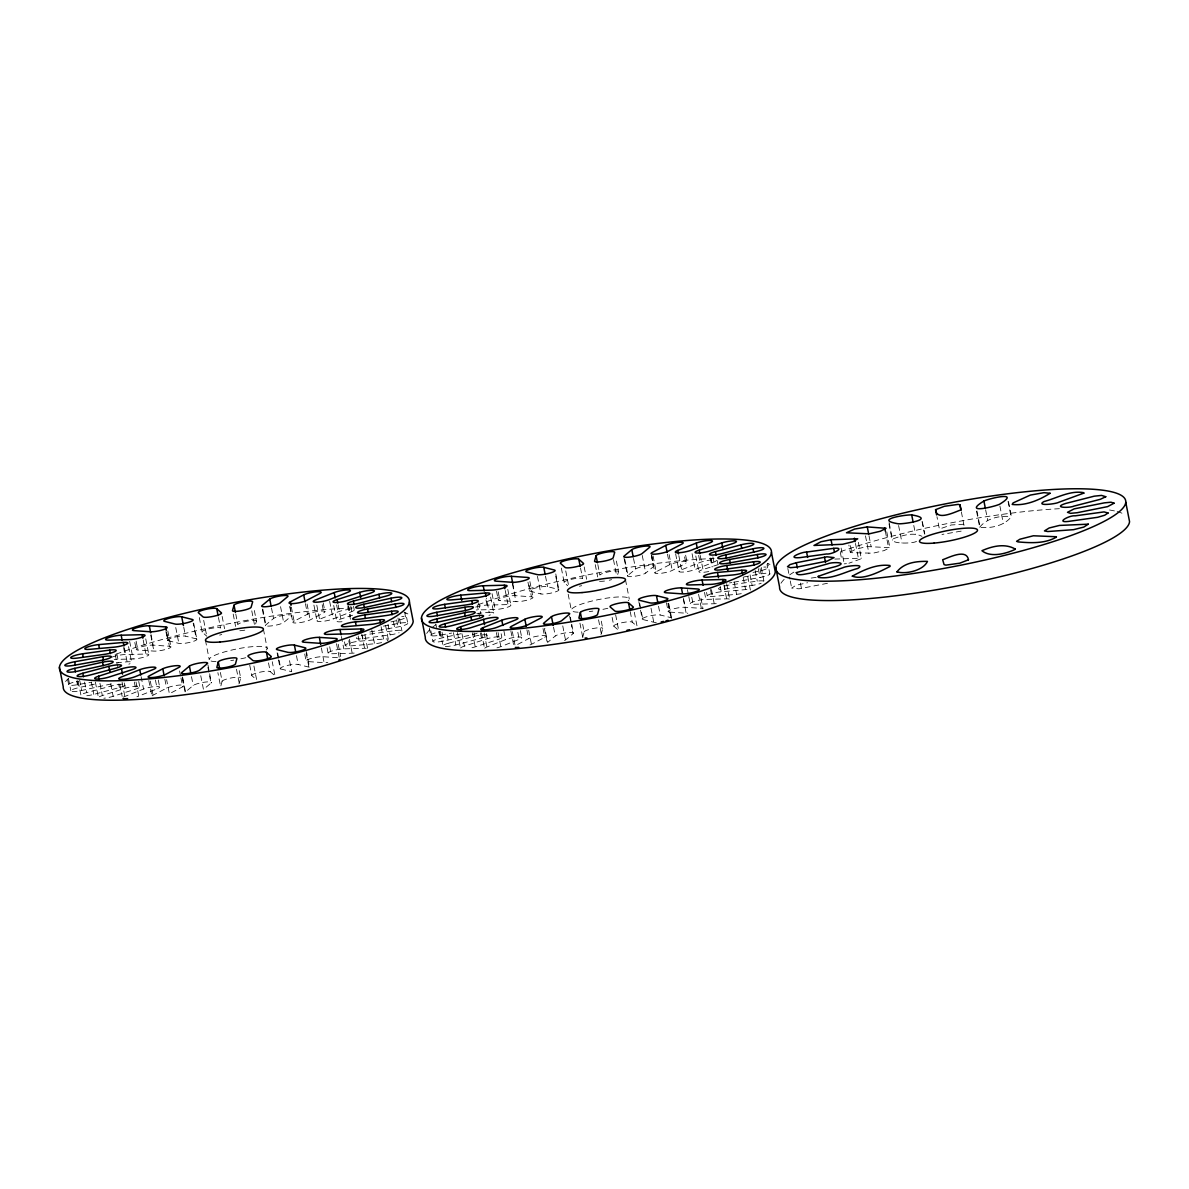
<?xml version="1.0" encoding="UTF-8"?>
<svg xmlns="http://www.w3.org/2000/svg" width="1189" height="1189" viewBox="0 0 1189 1189"><rect width="100%" height="100%" fill="white"/><g stroke="black" fill="none" stroke-linecap="round" stroke-linejoin="round"><path stroke-width="0.75" stroke-dasharray="5 3.75" d="M220.381 672.454L222.105 681.252L220.649 686.692L217.884 672.617M238.811 683.868A9.497 1.679 -11.1 0 0 239.257 683.348L240.683 677.998L238.959 669.199M582.892 637.646A9.497 1.679 -11.1 0 1 582.699 637.23L584.156 631.79L582.432 622.991M600.861 634.421A9.497 1.679 -11.1 0 0 601.322 633.886L602.734 628.535L600.668 617.983M255.65 623.957L256.438 621.223L254.03 608.902M617.715 574.495L618.503 571.76L615.739 557.686M827.425 583.309L799.023 588.823L791.681 588.094L795.931 585.315L807.569 582.729M858.413 542.318L861.267 558.741L848.931 563.229M976.57 511.389L979.677 527.232C990.675 528.644 1004.14 525.999 1011.438 516.65L1008.331 500.822M850.254 552.127L855.738 549.214L866.915 546.568L889.862 547.653L884.155 550.596L872.964 553.197L851.829 552.692L850.254 552.127L848.887 545.082M979.677 527.232C987.048 517.884 1000.38 515.357 1011.438 516.65M916.466 541.307C913.806 543.834 887.767 544.176 893.682 538.572C902.6 535.57 912.825 531.795 921.936 536.284M207.897 667.282L211.003 683.11L203.453 689.442L200.688 675.367M564.537 640.589A9.497 1.679 -11.1 0 0 565.503 639.994L573.053 633.663L571.329 624.864M182.407 678.339L185.172 692.414A9.497 1.679 -11.1 0 1 185.529 691.909L193.213 685.459A9.497 1.679 -11.1 0 1 204.894 682.129A9.497 1.679 -11.1 0 1 211.003 683.11M573.053 633.663A9.497 1.679 -11.1 0 0 566.96 632.667A9.497 1.679 -11.1 0 0 555.278 636.011L547.594 642.446L544.83 628.372M265.682 625.771A9.497 1.679 -11.1 0 1 265.905 624.834L273.544 618.488A9.497 1.679 -11.1 0 1 285.092 615.129A9.497 1.679 -11.1 0 1 291.439 616.051L283.666 622.501A9.497 1.679 -11.1 0 1 275.566 625.221A9.497 1.679 -11.1 0 1 266.499 626.023M624.849 559.543L627.955 575.387L635.61 569.041A9.497 1.679 -11.1 0 1 647.158 565.682A9.497 1.679 -11.1 0 1 653.504 566.588L651.438 556.036M627.955 575.387A9.497 1.679 -11.1 0 0 634.019 576.383A9.497 1.679 -11.1 0 0 645.716 573.053L653.504 566.588M152.177 695.803A9.497 1.679 -11.1 0 1 153.069 695.208L166.594 688.104A9.497 1.679 -11.1 0 1 179.331 685.072A9.497 1.679 -11.1 0 1 182.69 686.781L169.388 693.767L166.623 679.692M530.012 644.943A9.497 1.679 -11.1 0 0 531.453 644.304L544.74 637.319A9.497 1.679 -11.1 0 0 541.396 635.61A9.497 1.679 -11.1 0 0 528.644 638.642L515.119 645.761L512.37 631.686M291.364 607.133L294.114 621.208L307.49 614.208A9.497 1.679 -11.1 0 1 320.168 611.131A9.497 1.679 -11.1 0 1 323.794 612.781L322.056 603.982M294.114 621.208A9.497 1.679 -11.1 0 0 297.428 622.917A9.497 1.679 -11.1 0 0 310.18 619.9L323.794 612.781M653.073 555.917L656.179 571.746L669.556 564.745A9.497 1.679 -11.1 0 1 682.218 561.684A9.497 1.679 -11.1 0 1 685.845 563.318L684.121 554.52M656.179 571.746A9.497 1.679 -11.1 0 0 659.494 573.47A9.497 1.679 -11.1 0 0 672.246 570.438L685.845 563.318M123.493 697.081A9.497 1.679 -11.1 0 1 124.86 696.457L143.557 689.04A9.497 1.679 -11.1 0 1 156.725 686.454A9.497 1.679 -11.1 0 1 157.156 688.788L138.771 696.1A9.497 1.679 -11.1 0 1 136.928 696.739M484.755 648.198A9.497 1.679 -11.1 0 1 486.925 646.994L505.622 639.578A9.497 1.679 -11.1 0 1 518.79 636.992A9.497 1.679 -11.1 0 1 519.221 639.34L500.837 646.638A9.497 1.679 -11.1 0 1 496.809 647.886M354.04 610.358A9.497 1.679 -11.1 0 1 351.855 611.562L333.113 618.993A9.497 1.679 -11.1 0 1 319.945 621.565A9.497 1.679 -11.1 0 1 319.544 619.216L337.973 611.919A9.497 1.679 -11.1 0 1 353.772 609.526M716.283 560.42A9.497 1.679 -11.1 0 1 713.92 562.1L695.179 569.531A9.497 1.679 -11.1 0 1 682.01 572.102A9.497 1.679 -11.1 0 1 681.609 569.754L700.039 562.456A9.497 1.679 -11.1 0 1 714.782 559.856M99.281 696.843A9.497 1.679 -11.1 0 1 102.343 695.58L125.261 688.208A9.497 1.679 -11.1 0 1 138.206 686.216A9.497 1.679 -11.1 0 1 135.695 689.07L113.148 696.308A9.497 1.679 -11.1 0 1 103.874 698.24M342.016 621.713A9.497 1.679 -11.1 0 1 340.916 618.964L354.812 614.505M460.619 647.946A9.497 1.679 -11.1 0 1 464.409 646.117L487.327 638.746A9.497 1.679 -11.1 0 1 500.257 636.754A9.497 1.679 -11.1 0 1 497.745 639.608L475.214 646.861A9.497 1.679 -11.1 0 1 470.695 648.02M708.807 571.523A9.497 1.679 -11.1 0 1 699.355 572.162A9.497 1.679 -11.1 0 1 702.981 569.501L718.602 564.493M961.158 531.126L941.97 534.47M78.221 681.416L80.986 695.491A9.497 1.679 -11.1 0 1 86.648 692.607L112.643 685.667A9.497 1.679 -11.1 0 1 124.696 684.359A9.497 1.679 -11.1 0 1 119.361 687.584L93.797 694.406A9.497 1.679 -11.1 0 1 86.663 695.758M448.714 643.145L474.708 636.204A9.497 1.679 -11.1 0 1 486.762 634.896A9.497 1.679 -11.1 0 1 481.426 638.121L455.863 644.958A9.497 1.679 -11.1 0 1 443.675 646.34A9.497 1.679 -11.1 0 1 448.714 643.145L446.633 632.593M111.335 683.853A9.497 1.679 -11.1 0 1 109.002 684.418L81.684 690.482A9.497 1.679 -11.1 0 1 70.939 691.121A9.497 1.679 -11.1 0 1 78.548 687.703L97.632 683.467M390.973 621.892L397.914 620.346A9.497 1.679 -11.1 0 0 405.434 617.611A9.497 1.679 -11.1 0 0 401.733 616.541M477.19 633.128A9.497 1.679 -11.1 0 1 471.067 634.956L443.75 641.02A9.497 1.679 -11.1 0 1 432.989 641.659A9.497 1.679 -11.1 0 1 440.599 638.24L463.16 633.232M753.023 572.429L759.964 570.883A9.497 1.679 -11.1 0 0 767.5 568.149A9.497 1.679 -11.1 0 0 763.799 567.079M383.438 626.127L399.014 623.318A9.497 1.679 -11.1 0 1 407.797 623.452L405.731 612.9M67.595 679.305L68.635 684.582A9.497 1.679 -11.1 0 0 77.434 684.715L91.271 682.218M369.824 631.998L397.973 626.93A9.497 1.679 -11.1 0 0 407.797 623.452M743.764 576.977L761.064 573.856A9.497 1.679 -11.1 0 1 769.863 573.99L767.782 563.437M429.318 628.089L430.7 635.134A9.497 1.679 -11.1 0 0 439.484 635.268L451.597 633.083M733.643 582.224L760.039 577.468A9.497 1.679 -11.1 0 0 769.863 573.99M400.797 630.348A9.497 1.679 -11.1 0 0 395.209 630.601L368.531 634.272A9.497 1.679 -11.1 0 0 357.874 637.007M763.739 581.139A9.497 1.679 -11.1 0 0 757.274 581.139L730.596 584.825A9.497 1.679 -11.1 0 0 718.914 588.154A9.497 1.679 -11.1 0 0 725.008 589.149L752.132 585.404A9.497 1.679 -11.1 0 0 761.168 583.279M356.849 637.616A9.497 1.679 -11.1 0 0 362.957 638.597L390.066 634.867A9.497 1.679 -11.1 0 0 399.118 632.741M811.225 578.062L816.561 577.319M844.22 563.854L846.419 563.645M741.282 593.638A9.497 1.679 -11.1 0 1 736.6 594.322L711.869 596.521A9.497 1.679 -11.1 0 1 708.525 594.827A9.497 1.679 -11.1 0 1 721.262 591.795L745.592 589.61A9.497 1.679 -11.1 0 1 750.422 590.16L747.658 576.085M381.624 642.58A9.497 1.679 -11.1 0 1 374.535 643.769L349.804 645.984A9.497 1.679 -11.1 0 1 346.46 644.275A9.497 1.679 -11.1 0 1 359.212 641.243L383.542 639.073A9.497 1.679 -11.1 0 1 387.986 639.251M476.834 613.435L489.155 612.35L486.405 598.275M116.537 662.734L127.104 661.812A9.497 1.679 -11.1 0 1 128.858 664.175M834.841 559.083L861.52 558.161M716.254 603.611A9.497 1.679 -11.1 0 1 714.232 603.744L693.128 604.309A9.497 1.679 -11.1 0 1 692.711 601.976A9.497 1.679 -11.1 0 1 705.88 599.405L726.642 598.84A9.497 1.679 -11.1 0 1 729.288 599.078M354.188 653.073A9.497 1.679 -11.1 0 1 352.182 653.207L331.077 653.772A9.497 1.679 -11.1 0 1 330.646 651.438A9.497 1.679 -11.1 0 1 343.814 648.852L364.577 648.287A9.497 1.679 -11.1 0 1 366.167 648.332M475.704 607.089A9.497 1.679 -11.1 0 1 487.014 605.097L508 604.577A9.497 1.679 -11.1 0 1 508.357 606.925A9.497 1.679 -11.1 0 1 495.174 609.496L476.254 609.972M111.796 657.19A9.497 1.679 -11.1 0 1 124.949 654.559L145.935 654.039A9.497 1.679 -11.1 0 1 146.292 656.387A9.497 1.679 -11.1 0 1 133.109 658.959L114.189 659.434M668.01 603.313L669.734 612.112A9.497 1.679 -11.1 0 1 672.261 609.258A9.497 1.679 -11.1 0 1 685.191 607.267L701.347 608.337A9.497 1.679 -11.1 0 1 703.026 608.857L700.262 594.782M669.734 612.112L686.157 613.212A9.497 1.679 -11.1 0 0 687.807 613.227M337.483 657.68L323.126 656.729A9.497 1.679 -11.1 0 0 310.195 658.721A9.497 1.679 -11.1 0 0 307.683 661.574L324.092 662.674A9.497 1.679 -11.1 0 0 327.807 662.526M531.453 596.804A9.497 1.679 -11.1 0 1 528.867 599.657A9.497 1.679 -11.1 0 1 515.937 601.649L499.915 600.534A9.497 1.679 -11.1 0 1 502.174 597.71A9.497 1.679 -11.1 0 1 515.164 595.659L531.453 596.804L528.585 582.447M169.388 646.251A9.497 1.679 -11.1 0 1 166.802 649.12A9.497 1.679 -11.1 0 1 153.886 651.096L137.85 649.982A9.497 1.679 -11.1 0 1 140.124 647.173A9.497 1.679 -11.1 0 1 153.099 645.122L169.388 646.251L166.623 632.191M639.756 603.7L642.863 619.528A9.497 1.679 -11.1 0 1 648.198 616.303A9.497 1.679 -11.1 0 1 660.252 614.995L670.982 617.656A9.497 1.679 -11.1 0 1 671.607 618.414M642.863 619.528L653.772 622.248A9.497 1.679 -11.1 0 0 656.714 622.382M279.073 660.192L280.812 668.991A9.497 1.679 -11.1 0 1 286.133 665.766A9.497 1.679 -11.1 0 1 298.186 664.458L308.917 667.118A9.497 1.679 -11.1 0 1 309.556 667.43L306.45 651.602M280.812 668.991L291.706 671.696L288.942 657.621M558.325 589.417A9.497 1.679 -11.1 0 1 552.944 592.642A9.497 1.679 -11.1 0 1 540.906 593.935L530.309 591.245A9.497 1.679 -11.1 0 1 535.407 588.035A9.497 1.679 -11.1 0 1 547.564 586.667L558.325 589.417L555.218 573.574M166.534 631.909L168.258 640.693L178.855 643.398A9.497 1.679 -11.1 0 0 190.879 642.105A9.497 1.679 -11.1 0 0 196.274 638.865L193.168 623.036M168.258 640.693A9.497 1.679 -11.1 0 1 173.341 637.497A9.497 1.679 -11.1 0 1 185.499 636.13L196.274 638.865M963.789 524.23L951.304 524.958L939.384 529.016L936.962 516.695M630.229 611.651L632.295 622.204L635.877 625.295M612.127 617.403L613.851 626.202L618.696 630.393L615.59 614.55M268.506 662.868L270.23 671.666L275.016 675.783A9.497 1.679 -11.1 0 1 275.105 676.214L272.251 661.708M249.72 665.112L251.8 675.664L256.646 679.84L253.881 665.766M561.357 568.119L564.21 582.625L567.688 585.716M199.306 617.567L202.145 632.072L206.797 636.219M1008.049 501.327L1011.155 517.156M999.904 506.024L1003.353 523.606M985.636 509.813L987.702 520.366M976.927 510.884L980.033 526.712M961.366 511.909L964.056 525.701M922.382 521.852L924.804 534.158M922.04 521.466L924.447 533.787M913.776 525.464L915.5 534.262M898.602 525.538L902.05 543.135M889.104 522.566L892.553 540.148M889.03 523.963L892.136 539.791M886.756 531.825L889.862 547.653M885.329 531.23L888.436 547.059M868.996 535.719L871.061 546.271M865.473 535.867L868.921 553.45M855.471 543.447L858.235 557.522M850.447 545.647L851.829 552.692M841.113 548.025L843.878 562.1M840.311 552.305L841.708 559.439M800.405 583.071L801.445 588.421M787.831 568.491L789.927 579.177M790.269 580.96L791.681 588.094M766.994 564.374L767.693 567.896M761.257 567.465L764.022 581.54A9.497 1.679 -11.1 0 1 762.684 582.64M760.039 568.58L761.064 573.856M758.314 568.669L760.039 577.468M755.193 570.586L757.274 581.139M750.066 574.852L752.132 585.404M743.184 577.304L745.592 589.61M734.193 582.001L736.6 594.322M726.628 583.591L729.734 599.419M724.324 585.627L725.008 589.149M723.878 584.765L726.642 598.84M717.145 560.435L717.844 563.958M720.237 586.504L721.262 591.795M712.88 556.824L713.92 562.1M710.963 558.057L712.687 566.856M710.205 558.057L711.929 566.856M711.468 589.67L714.232 603.744M710.487 589.491L711.869 596.521M700.217 555.426L702.981 569.501M706.563 592.404L707.247 595.912M698.656 555.412L700.039 562.456M704.497 592.36L705.88 599.405M695.773 555.976L698.879 571.82M692.072 553.702L695.179 569.531M698.582 594.262L701.347 608.337M685.637 555.204L687.019 562.234M691.76 597.279L693.128 604.309M687.435 589.61L688.461 594.886M688.817 596.64L690.185 603.685M678.845 555.679L681.609 569.754M675.634 553.866L679.082 571.463M683.467 598.468L685.191 607.267M683.393 599.137L686.157 613.212M669.139 554.609L672.246 570.438M667.475 554.193L669.556 564.745M668.842 603.893L671.607 617.968M668.218 603.581L670.982 617.656M666.449 602.778L668.173 611.577M651.795 555.531L653.876 566.083M651.438 555.263L654.901 572.845M658.528 606.212L660.252 614.995M642.268 555.456L645.716 573.053M651.007 608.173L653.772 622.248M633.529 558.473L635.61 569.041M638.835 601.619L642.298 619.216M624.076 558.31L627.524 575.907M634.302 612.246L637.17 626.752M625.473 579.682L629.278 599.033M613.479 559.633L616.586 575.476M597.829 564.537L599.895 575.09A9.497 1.679 -11.1 0 1 609.749 571.612A9.497 1.679 -11.1 0 1 618.503 571.76M595.258 564.641L597.666 576.947M598.557 619.811L601.322 633.886M584.2 566.945L586.623 579.251M580.514 568.015L582.595 578.567A9.497 1.679 -11.1 0 0 571.864 579.192A9.497 1.679 -11.1 0 0 564.21 582.625M579.95 623.155L582.699 637.23M565.741 570.928L568.505 585.003M568.179 594.232L571.285 610.061M570.378 617.299L571.404 622.575M571.76 624.344L573.484 633.143M569.605 616.065L570.988 623.095M555.783 573.901L558.889 589.744M562.754 625.919L565.503 639.994M545.483 576.115L547.564 586.667M553.554 627.212L555.278 636.011M537.458 576.338L540.906 593.935M544.473 628.877L546.895 641.198M543.016 628.52L544.74 637.319M529.893 581.51L532.999 597.339M527.961 582.134L529.685 590.933M528.689 630.229L531.453 644.304M526.92 629.843L528.644 638.642M512.741 583.353L515.164 595.659M512.489 584.052L515.937 601.649M520.351 630.601L521.733 637.631M517.839 632.295L519.221 639.34M507.792 589.387L510.898 605.216M505.236 590.502L508 604.577M510.869 631.002L513.975 646.831M498.191 591.736L499.915 600.534M496.526 591.215L498.25 600.014M503.883 630.779L505.622 639.578M501.149 633.782L501.832 637.304M492.068 593.668L495.174 609.496M498.072 632.563L500.837 646.638M490.626 597.146L493.732 612.974M496.363 632.578L497.745 639.608M485.974 599.821L487.014 605.097M486.286 633.469L487.327 638.746M478.617 602.838L480.683 613.39M484.161 632.92L486.925 646.994M477.235 604.785L479.657 617.106M481.471 632.845L484.577 648.689M480.386 632.845L481.426 638.121M474.01 632.697L474.708 636.204M472.449 632.786L475.214 646.861M462.001 633.796L464.409 646.117M457.423 632.578L460.529 648.406M453.44 632.637L455.863 644.958M442.026 632.221L443.75 641.02M440.287 631.953L442.694 644.275M439.231 631.21L440.599 638.24M438.8 631.745L439.484 635.268M435.843 624.047L436.541 627.569M430.834 630.675L432.9 641.243M404.587 612.082L405.627 617.359M399.549 618.681L401.956 630.987M397.973 618.042L399.014 623.318M396.606 619.9L397.973 626.93M393.485 621.802L395.209 630.601M388 624.314L390.066 634.867M385.593 625.548L388.357 639.623M381.119 626.752L383.542 639.073M371.785 629.709L374.535 643.769M364.919 634.807L367.683 648.882M362.259 635.089L362.957 638.597M361.813 634.213L364.577 648.287M353.534 606.36L354.233 609.883M358.171 635.966L359.212 641.243M350.829 606.286L351.855 611.562M348.555 605.751L350.621 616.303M347.797 605.766L350.562 619.841M349.417 639.132L352.182 653.207M348.778 640.708L349.804 645.984M338.166 604.889L340.916 618.964M344.498 641.852L345.196 645.374M336.606 604.874L337.973 611.919M341.406 636.546L343.814 648.852M333.708 605.439L336.814 621.267M338.211 644.245L340.619 656.551M329.665 601.396L333.113 618.993M336.517 643.725L339.281 657.799M323.23 602.897L324.954 611.696M329.695 646.742L331.077 653.772M327.094 647.856L328.134 653.133M316.794 605.142L319.544 619.216M313.911 605.082L317.017 620.926M321.402 647.931L324.092 662.674M307.074 604.057L310.18 619.9M305.424 603.655L307.49 614.208M306.153 653.043L308.917 667.118M304.726 653.995L306.108 661.039M290.086 606.747L291.81 615.545M289.73 606.479L292.836 622.308M296.462 655.659L298.186 664.458M280.559 606.672L283.666 622.501M271.478 607.936L273.544 618.488M277.706 653.162L278.731 658.438M277.126 652.835L278.167 658.112M278.508 659.865L280.232 668.664M262.799 609.006L265.905 624.834M262.368 609.526L265.474 625.355M263.408 629.144L267.213 648.495M251.771 610.849L254.52 624.924M235.764 614L237.83 624.552A9.497 1.679 -11.1 0 1 247.684 621.074A9.497 1.679 -11.1 0 1 256.438 621.223M233.193 614.089L235.6 626.41M236.492 669.273L239.257 683.348M222.135 616.407L224.558 628.713M218.464 617.463L220.53 628.03A9.497 1.679 -11.1 0 0 209.799 628.654A9.497 1.679 -11.1 0 0 202.145 632.072M203.691 620.376L206.44 634.45M205.429 640.172L209.219 659.523A29.532 5.232 -11.1 0 1 241.947 648.02A29.532 5.232 -11.1 0 1 266.232 650.056M207.971 665.008L209.353 672.038M209.695 673.791L211.419 682.59M193.733 623.363L196.839 639.192M183.775 627.331L185.499 636.13M191.488 676.675L193.213 685.459M175.749 627.554L178.855 643.398M182.779 677.834L185.529 691.909M182.229 676.883L183.953 685.681M179.584 670.938L180.609 676.214M180.966 677.983L182.69 686.781M167.827 630.973L170.934 646.801M165.91 631.582L167.634 640.381M164.87 679.305L166.594 688.104M151.033 634.569L153.099 645.122M150.78 635.268L153.886 651.096M158.286 680.049L159.668 687.093M155.432 680.004L157.156 688.788M145.742 638.85L148.848 654.678M143.185 639.964L145.935 654.039M150.304 681.134L153.069 695.208M148.803 680.465L151.91 696.293M136.126 641.183L137.85 649.982M134.818 642.432L136.2 649.462M141.134 676.719L143.557 689.04M138.741 681.475L139.767 686.752M129.66 641.361L133.109 658.959M136.022 682.025L138.771 696.1M128.561 646.608L131.667 662.436M134.312 682.025L135.695 689.07M124.34 647.737L127.104 661.812M123.567 647.529L124.949 654.559M124.236 682.932L125.261 688.208M116.894 654.054L118.632 662.853M122.11 682.382L124.86 696.457M115.184 654.247L117.592 666.553M119.762 684.061L122.17 696.382M118.677 684.061L119.361 687.584M110.74 684.002L113.148 696.308M99.935 683.259L102.343 695.58M95.373 682.04L98.479 697.869M91.39 682.1L93.797 694.406M84.582 682.055L86.648 692.607M79.618 679.93L81.684 690.482M77.166 680.658L78.548 687.703M76.735 681.208L77.434 684.715M68.427 678.384L70.835 690.69M65.573 681.535A178.216 31.553 -11.1 0 1 68.189 678.681M116.24 654.113A178.216 31.553 -11.1 0 1 353.772 607.936M403.992 612.246A178.216 31.553 -11.1 0 1 407.872 613.925M222.105 681.252A9.497 1.679 -11.1 0 1 232.137 677.775A9.497 1.679 -11.1 0 1 240.683 677.998M251.8 675.664A9.497 1.679 -11.1 0 1 259.678 672.231A9.497 1.679 -11.1 0 1 270.23 671.666M388.09 640.113A9.497 1.679 -11.1 0 1 387.198 640.708M244.8 630.155A9.497 1.679 -11.1 0 1 238.469 630.764M221.763 634.48A9.497 1.679 -11.1 0 1 219.668 635.104M68.635 684.582A9.497 1.679 -11.1 0 1 78.444 681.104M245.781 657.725A29.532 5.232 -11.1 0 1 239.777 659.033M233.728 660.118A29.532 5.232 -11.1 0 1 230.77 660.579M216.041 661.649A29.532 5.232 -11.1 0 1 210.23 660.712M426.688 633.455A178.216 31.553 -11.1 0 1 430.255 629.219M431.904 627.747A178.216 31.553 -11.1 0 1 436.69 624.195M478.305 604.651A178.216 31.553 -11.1 0 1 714.099 558.533M767.47 563.333A178.216 31.553 -11.1 0 1 769.937 564.478M584.156 631.79A9.497 1.679 -11.1 0 1 594.188 628.312A9.497 1.679 -11.1 0 1 602.734 628.535M613.851 626.202A9.497 1.679 -11.1 0 1 621.728 622.768A9.497 1.679 -11.1 0 1 632.295 622.204M731.889 582.551A9.497 1.679 -11.1 0 1 729.511 582.907M611.607 579.638A9.497 1.679 -11.1 0 1 609.288 580.217M604.488 581.064A9.497 1.679 -11.1 0 1 599.211 581.183M581.718 585.657A9.497 1.679 -11.1 0 1 579.385 586.222M489.155 612.35A9.497 1.679 -11.1 0 1 488.976 615.352M430.7 635.134A9.497 1.679 -11.1 0 1 440.51 631.656M578.107 612.186A29.532 5.232 -11.1 0 1 593.95 600.564A29.532 5.232 -11.1 0 1 628.297 600.608M607.832 608.263A29.532 5.232 -11.1 0 1 601.842 609.571M592.821 611.116A29.532 5.232 -11.1 0 1 589.239 611.577M780.98 583.249A178.216 31.553 -11.1 0 1 784.547 579.013M789.674 574.882A178.216 31.553 -11.1 0 1 797.061 570.244M840.623 551.577A178.216 31.553 -11.1 0 1 1059.399 508.699M1109.515 509.992A178.216 31.553 -11.1 0 1 1115.416 511.151M1117.184 511.597A178.216 31.553 -11.1 0 1 1124.229 514.257"/><path stroke-width="1.5" d="M218.3 661.901L216.844 667.341A9.497 1.679 -11.1 0 0 225.642 667.475A9.497 1.679 -11.1 0 0 235.467 663.997L236.879 658.647A9.497 1.679 -11.1 0 0 228.333 658.424A9.497 1.679 -11.1 0 0 218.3 661.901L219.683 668.931M580.366 612.439L578.909 617.879A9.497 1.679 -11.1 0 0 587.708 618.012A9.497 1.679 -11.1 0 0 597.517 614.535L598.944 609.184A9.497 1.679 -11.1 0 0 590.398 608.961A9.497 1.679 -11.1 0 0 580.366 612.439L581.748 619.469M234.04 605.201L232.494 610.581A9.497 1.679 -11.1 0 0 241.01 610.804A9.497 1.679 -11.1 0 0 251.072 607.341L252.648 601.872A9.497 1.679 -11.1 0 0 243.894 601.723A9.497 1.679 -11.1 0 0 234.04 605.201L235.422 612.231M596.09 555.739L594.559 561.119A9.497 1.679 -11.1 0 0 603.061 561.357A9.497 1.679 -11.1 0 0 613.138 557.879L614.698 552.409A9.497 1.679 -11.1 0 0 605.944 552.261A9.497 1.679 -11.1 0 0 596.09 555.739L597.473 562.783M959.984 504.879L960.95 509.873C954.336 512.206 936.516 521.272 935.58 509.665L944.363 506.291L958.215 504.374L959.984 504.879L961.024 510.155M189.423 666.108L181.739 672.558A9.497 1.679 -11.1 0 0 188.13 673.45A9.497 1.679 -11.1 0 0 199.648 670.091L207.198 663.759A9.497 1.679 -11.1 0 0 201.104 662.778A9.497 1.679 -11.1 0 0 189.423 666.108L190.805 673.152M551.488 616.66L543.804 623.095A9.497 1.679 -11.1 0 0 550.18 624.002A9.497 1.679 -11.1 0 0 561.713 620.643L569.263 614.312A9.497 1.679 -11.1 0 0 563.17 613.316A9.497 1.679 -11.1 0 0 551.488 616.66L553.212 625.444M269.754 599.137L262.1 605.483A9.497 1.679 -11.1 0 0 268.164 606.494A9.497 1.679 -11.1 0 0 279.861 603.15L287.649 596.7A9.497 1.679 -11.1 0 0 281.303 595.778A9.497 1.679 -11.1 0 0 269.754 599.137L271.122 606.182M631.805 549.69L624.166 556.036A9.497 1.679 -11.1 0 0 630.229 557.032A9.497 1.679 -11.1 0 0 641.926 553.702L649.699 547.237A9.497 1.679 -11.1 0 0 643.353 546.331A9.497 1.679 -11.1 0 0 631.805 549.69L633.187 556.72M983.912 501.015C962.154 514.376 993.841 506.856 999.563 504.27C1021.47 490.804 989.649 498.34 983.912 501.015L985.295 508.045M162.789 668.753L149.264 675.857A9.497 1.679 -11.1 0 0 152.935 677.492A9.497 1.679 -11.1 0 0 165.598 674.416L178.885 667.43A9.497 1.679 -11.1 0 0 175.541 665.721A9.497 1.679 -11.1 0 0 162.789 668.753L164.171 675.783M524.854 619.291L511.329 626.41A9.497 1.679 -11.1 0 0 514.986 628.03A9.497 1.679 -11.1 0 0 527.648 624.953L540.95 617.968A9.497 1.679 -11.1 0 0 537.606 616.259A9.497 1.679 -11.1 0 0 524.854 619.291L526.237 626.335M290.324 601.857L303.7 594.857A9.497 1.679 -11.1 0 1 316.363 591.78A9.497 1.679 -11.1 0 1 319.99 593.43L306.39 600.549A9.497 1.679 -11.1 0 1 293.638 603.566A9.497 1.679 -11.1 0 1 290.324 601.857L291.008 605.379M665.751 545.394L652.389 552.395A9.497 1.679 -11.1 0 0 655.689 554.119A9.497 1.679 -11.1 0 0 668.456 551.087L682.055 543.967A9.497 1.679 -11.1 0 0 678.429 542.333A9.497 1.679 -11.1 0 0 665.751 545.394L667.133 552.439M139.752 669.689L121.07 677.106A9.497 1.679 -11.1 0 0 121.828 679.38A9.497 1.679 -11.1 0 0 134.981 676.749L153.351 669.437A9.497 1.679 -11.1 0 0 152.935 667.103A9.497 1.679 -11.1 0 0 139.752 669.689L140.792 674.966M483.135 627.643L501.817 620.227A9.497 1.679 -11.1 0 1 514.986 617.641A9.497 1.679 -11.1 0 1 515.417 619.989L497.047 627.287A9.497 1.679 -11.1 0 1 483.878 629.917A9.497 1.679 -11.1 0 1 483.135 627.643L483.819 631.166M334.183 592.568L315.754 599.865A9.497 1.679 -11.1 0 0 316.155 602.214A9.497 1.679 -11.1 0 0 329.323 599.642L348.065 592.211A9.497 1.679 -11.1 0 0 347.337 589.937A9.497 1.679 -11.1 0 0 334.183 592.568L335.224 597.844M677.819 550.403L696.249 543.105A9.497 1.679 -11.1 0 1 709.402 540.475A9.497 1.679 -11.1 0 1 710.13 542.749L691.389 550.18A9.497 1.679 -11.1 0 1 678.206 552.751A9.497 1.679 -11.1 0 1 677.819 550.403L678.503 553.925M98.553 676.229L121.471 668.857A9.497 1.679 -11.1 0 1 134.402 666.866A9.497 1.679 -11.1 0 1 131.89 669.719L109.358 676.957A9.497 1.679 -11.1 0 1 96.368 679.023A9.497 1.679 -11.1 0 1 98.553 676.229L99.237 679.736M337.126 599.613L359.687 592.36A9.497 1.679 -11.1 0 1 372.677 590.309A9.497 1.679 -11.1 0 1 370.463 593.118L347.515 600.475A9.497 1.679 -11.1 0 1 334.585 602.466A9.497 1.679 -11.1 0 1 337.126 599.613L337.81 603.12M460.619 626.766L483.537 619.395A9.497 1.679 -11.1 0 1 496.467 617.403A9.497 1.679 -11.1 0 1 493.955 620.257L471.424 627.51A9.497 1.679 -11.1 0 1 458.419 629.576A9.497 1.679 -11.1 0 1 460.619 626.766L461.302 630.289M699.177 550.15L721.753 542.912A9.497 1.679 -11.1 0 1 734.743 540.846A9.497 1.679 -11.1 0 1 732.528 543.655L709.58 551.012A9.497 1.679 -11.1 0 1 696.65 553.004A9.497 1.679 -11.1 0 1 699.177 550.15L699.875 553.673M82.844 673.256L108.838 666.316A9.497 1.679 -11.1 0 1 120.892 665.008A9.497 1.679 -11.1 0 1 115.571 668.233L90.007 675.055A9.497 1.679 -11.1 0 1 77.82 676.452A9.497 1.679 -11.1 0 1 82.844 673.256L83.542 676.779M353.371 601.099L378.949 594.277A9.497 1.679 -11.1 0 1 391.122 592.895A9.497 1.679 -11.1 0 1 386.068 596.09L360.059 603.031A9.497 1.679 -11.1 0 1 348.02 604.324A9.497 1.679 -11.1 0 1 353.371 601.099L354.054 604.621M444.909 623.794L470.903 616.853A9.497 1.679 -11.1 0 1 482.957 615.545A9.497 1.679 -11.1 0 1 477.636 618.77L452.058 625.607A9.497 1.679 -11.1 0 1 439.885 626.989A9.497 1.679 -11.1 0 1 444.909 623.794L445.607 627.316M715.421 551.637L741.015 544.83A9.497 1.679 -11.1 0 1 753.187 543.447A9.497 1.679 -11.1 0 1 748.134 546.628L722.124 553.569A9.497 1.679 -11.1 0 1 710.086 554.877A9.497 1.679 -11.1 0 1 715.421 551.637L716.12 555.159M796.333 562.724L789.882 564.641L787.475 566.707L790.536 567.688L797.254 567.034L827.366 561.045L834.054 557.611L826.92 556.794L796.333 562.724L797.388 568.074M74.744 668.352L102.522 662.184A9.497 1.679 -11.1 0 1 113.089 661.634A9.497 1.679 -11.1 0 1 105.212 665.067L77.894 671.131A9.497 1.679 -11.1 0 1 67.134 671.77A9.497 1.679 -11.1 0 1 74.744 668.352L75.442 671.874M363.671 604.265L390.988 598.216A9.497 1.679 -11.1 0 1 401.733 597.577A9.497 1.679 -11.1 0 1 394.109 600.995L366.346 607.148A9.497 1.679 -11.1 0 1 355.779 607.713A9.497 1.679 -11.1 0 1 363.671 604.265L364.369 607.787M436.809 618.889L464.572 612.736A9.497 1.679 -11.1 0 1 475.139 612.172A9.497 1.679 -11.1 0 1 467.262 615.605L439.96 621.669A9.497 1.679 -11.1 0 1 429.199 622.308A9.497 1.679 -11.1 0 1 436.809 618.889L437.493 622.412M725.736 554.817L753.053 548.753A9.497 1.679 -11.1 0 1 763.799 548.114A9.497 1.679 -11.1 0 1 756.174 551.533L728.396 557.7A9.497 1.679 -11.1 0 1 717.844 558.25A9.497 1.679 -11.1 0 1 725.736 554.817L726.42 558.325M74.654 661.753L102.804 656.685A9.497 1.679 -11.1 0 1 111.35 656.908A9.497 1.679 -11.1 0 1 101.318 660.371L73.629 665.364A9.497 1.679 -11.1 0 1 64.83 665.231A9.497 1.679 -11.1 0 1 74.654 661.753L75.338 665.275M367.52 608.961L395.209 603.967A9.497 1.679 -11.1 0 1 404.007 604.101A9.497 1.679 -11.1 0 1 394.183 607.579L366.034 612.647A9.497 1.679 -11.1 0 1 357.488 612.424A9.497 1.679 -11.1 0 1 367.52 608.961L368.218 612.469M436.72 612.305L464.869 607.222A9.497 1.679 -11.1 0 1 473.415 607.445A9.497 1.679 -11.1 0 1 463.383 610.923L435.694 615.917A9.497 1.679 -11.1 0 1 426.896 615.783A9.497 1.679 -11.1 0 1 436.72 612.305L437.403 615.813M729.585 559.499L757.274 554.505A9.497 1.679 -11.1 0 1 766.058 554.639A9.497 1.679 -11.1 0 1 756.249 558.117L728.099 563.2A9.497 1.679 -11.1 0 1 719.553 562.977A9.497 1.679 -11.1 0 1 729.585 559.499L730.284 563.021M806.603 552.068C802.07 551.741 785.23 558.726 799.915 557.641L826.578 553.97C831.646 554.832 846.761 546.97 833.712 548.337L806.603 552.068L807.643 557.418M82.576 653.801L109.685 650.071A9.497 1.679 -11.1 0 1 115.794 651.052A9.497 1.679 -11.1 0 1 104.112 654.396L77.434 658.067A9.497 1.679 -11.1 0 1 71.043 657.175A9.497 1.679 -11.1 0 1 82.576 653.801L83.26 657.324M364.741 614.921L391.419 611.25A9.497 1.679 -11.1 0 1 397.81 612.157A9.497 1.679 -11.1 0 1 386.276 615.516L359.152 619.246A9.497 1.679 -11.1 0 1 353.059 618.265A9.497 1.679 -11.1 0 1 364.741 614.921L365.424 618.443M444.627 604.354L471.751 600.608A9.497 1.679 -11.1 0 1 477.844 601.604A9.497 1.679 -11.1 0 1 466.162 604.933L439.484 608.619A9.497 1.679 -11.1 0 1 433.108 607.713A9.497 1.679 -11.1 0 1 444.627 604.354L445.325 607.861M726.791 565.474L753.469 561.788A9.497 1.679 -11.1 0 1 759.86 562.694A9.497 1.679 -11.1 0 1 748.342 566.053L721.218 569.799A9.497 1.679 -11.1 0 1 715.109 568.803A9.497 1.679 -11.1 0 1 726.791 565.474L727.831 570.75M831.037 539.732L820.96 541.738L813.96 545.469L842.615 544.294L852.899 541.753L857.715 538.81L831.037 539.732L832.077 545.008M717.472 572.444L741.802 570.259A9.497 1.679 -11.1 0 1 745.458 571.894A9.497 1.679 -11.1 0 1 732.81 574.971L708.079 577.17A9.497 1.679 -11.1 0 1 704.72 575.476A9.497 1.679 -11.1 0 1 717.472 572.444L718.513 577.72M355.407 621.892L379.737 619.722A9.497 1.679 -11.1 0 1 383.408 621.357A9.497 1.679 -11.1 0 1 370.745 624.433L346.014 626.633A9.497 1.679 -11.1 0 1 342.67 624.924A9.497 1.679 -11.1 0 1 355.407 621.892L356.106 625.414M460.723 595.169L485.365 592.999A9.497 1.679 -11.1 0 1 488.634 594.723A9.497 1.679 -11.1 0 1 475.868 597.755L451.627 599.88A9.497 1.679 -11.1 0 1 448.045 598.23A9.497 1.679 -11.1 0 1 460.723 595.169L461.763 600.445M98.657 644.616L123.299 642.461A9.497 1.679 -11.1 0 1 126.569 644.185A9.497 1.679 -11.1 0 1 113.802 647.202L89.561 649.343A9.497 1.679 -11.1 0 1 85.98 647.693A9.497 1.679 -11.1 0 1 98.657 644.616L99.356 648.139M702.075 580.054L722.838 579.489A9.497 1.679 -11.1 0 1 723.596 581.763A9.497 1.679 -11.1 0 1 710.442 584.394L689.338 584.958A9.497 1.679 -11.1 0 1 688.907 582.625A9.497 1.679 -11.1 0 1 702.075 580.054L703.115 585.33M340.024 629.501L360.787 628.936A9.497 1.679 -11.1 0 1 361.53 631.21A9.497 1.679 -11.1 0 1 348.377 633.856L327.272 634.421A9.497 1.679 -11.1 0 1 326.856 632.087A9.497 1.679 -11.1 0 1 340.024 629.501L341.05 634.777M504.21 585.226A9.497 1.679 -11.1 0 1 504.552 587.574A9.497 1.679 -11.1 0 1 491.384 590.145L470.725 590.665A9.497 1.679 -11.1 0 1 470.056 588.377A9.497 1.679 -11.1 0 1 483.224 585.761L504.21 585.226L504.894 588.748M142.145 634.688A9.497 1.679 -11.1 0 1 142.487 637.036A9.497 1.679 -11.1 0 1 129.319 639.608L108.675 640.128A9.497 1.679 -11.1 0 1 107.991 637.839A9.497 1.679 -11.1 0 1 121.159 635.208L142.145 634.688L142.829 638.196M867.271 526.92L854.623 529.046L846.464 532.776L869.174 533.846L880.35 531.245L886.073 528.302L867.271 526.92L868.654 533.965M681.401 587.916L697.542 588.986A9.497 1.679 -11.1 0 1 695.357 591.795A9.497 1.679 -11.1 0 1 682.352 593.861L665.944 592.761A9.497 1.679 -11.1 0 1 668.456 589.907A9.497 1.679 -11.1 0 1 681.401 587.916L682.427 593.192M319.336 637.378L335.491 638.448A9.497 1.679 -11.1 0 1 333.292 641.257A9.497 1.679 -11.1 0 1 320.302 643.323L303.879 642.223A9.497 1.679 -11.1 0 1 306.405 639.37A9.497 1.679 -11.1 0 1 319.336 637.378L320.718 644.408M511.359 576.308L527.648 577.453A9.497 1.679 -11.1 0 1 525.062 580.321A9.497 1.679 -11.1 0 1 512.147 582.298L496.125 581.183A9.497 1.679 -11.1 0 1 498.384 578.359A9.497 1.679 -11.1 0 1 511.359 576.308L512.741 583.353M165.598 626.9A9.497 1.679 -11.1 0 1 163.012 629.769A9.497 1.679 -11.1 0 1 150.082 631.745L134.06 630.631A9.497 1.679 -11.1 0 1 136.319 627.822A9.497 1.679 -11.1 0 1 149.309 625.771L165.598 626.9L166.282 630.423M911.71 514.911C905.513 514.584 873.231 519.623 898.245 523.784C904.487 524.186 936.858 519.117 911.71 514.911L913.093 521.956M656.447 595.644L667.178 598.305A9.497 1.679 -11.1 0 1 662.154 601.5A9.497 1.679 -11.1 0 1 649.967 602.897L639.073 600.192A9.497 1.679 -11.1 0 1 644.393 596.952A9.497 1.679 -11.1 0 1 656.447 595.644L657.829 602.689M294.396 645.107L305.127 647.767A9.497 1.679 -11.1 0 1 300.089 650.963A9.497 1.679 -11.1 0 1 287.916 652.345L277.007 649.64A9.497 1.679 -11.1 0 1 282.343 646.415A9.497 1.679 -11.1 0 1 294.396 645.107L295.779 652.152M543.759 567.316L554.535 570.066A9.497 1.679 -11.1 0 1 549.14 573.291A9.497 1.679 -11.1 0 1 537.116 574.584L526.519 571.894A9.497 1.679 -11.1 0 1 531.602 568.699A9.497 1.679 -11.1 0 1 543.759 567.316L545.142 574.361M181.709 616.779L192.469 619.514A9.497 1.679 -11.1 0 1 187.089 622.754A9.497 1.679 -11.1 0 1 175.051 624.047L164.454 621.342A9.497 1.679 -11.1 0 1 169.551 618.146A9.497 1.679 -11.1 0 1 181.709 616.779L183.433 625.577M628.505 602.853L633.276 606.97A9.497 1.679 -11.1 0 1 625.667 610.388A9.497 1.679 -11.1 0 1 614.906 611.042L610.061 606.851A9.497 1.679 -11.1 0 1 617.938 603.418A9.497 1.679 -11.1 0 1 628.505 602.853L629.888 609.898M266.44 652.315L271.211 656.432A9.497 1.679 -11.1 0 1 263.601 659.85A9.497 1.679 -11.1 0 1 252.841 660.49L247.996 656.313A9.497 1.679 -11.1 0 1 255.873 652.88A9.497 1.679 -11.1 0 1 266.44 652.315L267.822 659.36M578.79 559.216L583.517 563.423A9.497 1.679 -11.1 0 1 575.58 566.871A9.497 1.679 -11.1 0 1 565.057 567.406L560.405 563.274A9.497 1.679 -11.1 0 1 568.074 559.841A9.497 1.679 -11.1 0 1 578.79 559.216L580.173 566.246M216.725 608.679L221.451 612.885A9.497 1.679 -11.1 0 1 213.53 616.318A9.497 1.679 -11.1 0 1 202.992 616.868L198.34 612.721A9.497 1.679 -11.1 0 1 206.009 609.303A9.497 1.679 -11.1 0 1 216.725 608.679L218.107 615.709M1125.76 502.234A178.216 31.553 -11.1 0 1 861.148 579.608A178.216 31.553 -11.1 0 1 865.443 523.13A178.216 31.553 -11.1 0 1 1125.76 502.234L1129.55 521.585A178.216 31.553 -11.1 0 1 952.107 586.95A178.216 31.553 -11.1 0 1 779.598 587.098L775.808 567.748M935.58 509.665L936.62 514.941M884.646 527.708L885.329 531.23M854.43 538.171L855.129 541.694M833.712 548.337L834.41 551.904M824.497 557.18L825.552 562.531M771.453 552.439A178.216 31.553 -11.1 0 1 506.856 629.813A178.216 31.553 -11.1 0 1 511.136 573.336A178.216 31.553 -11.1 0 1 771.453 552.439L775.258 571.79A178.216 31.553 -11.1 0 1 597.799 637.155A178.216 31.553 -11.1 0 1 425.305 637.304L421.515 617.953M757.274 554.505L757.958 558.027M753.053 548.753L753.737 552.276M753.469 561.788L754.168 565.31M741.015 544.83L741.698 548.337M741.802 570.259L742.486 573.782M721.753 542.912L722.793 548.188M722.838 579.489L723.536 582.996M696.249 543.105L697.274 548.382M501.817 620.227L502.858 625.503M485.365 592.999L486.048 596.521M483.224 585.761L484.25 591.037M483.537 619.395L484.562 624.671M471.751 600.608L472.434 604.131M470.903 616.853L471.602 620.376M464.869 607.222L465.553 610.745M464.572 612.736L465.271 616.244M409.402 601.902A178.216 31.553 -11.1 0 1 144.79 679.276A178.216 31.553 -11.1 0 1 149.086 622.798A178.216 31.553 -11.1 0 1 409.402 601.902L413.192 621.253A178.216 31.553 -11.1 0 1 235.749 686.618A178.216 31.553 -11.1 0 1 63.24 686.766L59.45 667.415M395.209 603.967L395.907 607.49M390.988 598.216L391.686 601.738M391.419 611.25L392.102 614.772M378.949 594.277L379.633 597.799M379.737 619.722L380.435 623.244M359.687 592.36L360.728 597.636M360.787 628.936L361.471 632.459M303.7 594.857L305.083 601.902M149.309 625.771L150.691 632.816M123.299 642.461L123.998 645.984M121.159 635.208L122.199 640.485M121.471 668.857L122.512 674.133M109.685 650.071L110.384 653.593M108.838 666.316L109.878 671.592M102.804 656.685L103.488 660.207M102.522 662.184L103.205 665.706M340.158 659.33A9.497 1.679 -11.1 0 1 338.865 659.954M127.624 698.597A9.497 1.679 -11.1 0 1 122.972 698.493M518.79 647.381A9.497 1.679 -11.1 0 1 515.313 647.425M586.92 637.958A9.497 1.679 -11.1 0 1 585.062 638.017M629.457 629.739A9.497 1.679 -11.1 0 1 627.019 630.215M668.055 620.227A9.497 1.679 -11.1 0 1 665.944 620.851M663.596 621.416A9.497 1.679 -11.1 0 1 661.173 621.877M1088.307 524.171L1083.803 527.069L1073.563 529.67L1047.806 531.528L1044.462 530.918L1049.188 527.975L1059.444 525.434L1088.307 524.171M1114.078 503.185L1107.643 506.618L1077.085 512.727L1070.427 513.336L1067.499 512.31L1074.157 508.877L1104.269 502.873L1110.987 502.204L1114.078 503.185M852.32 576.16C863.199 580.47 879.964 571.597 890.056 566.425L889.907 565.503C876.575 563.824 863.66 569.932 852.32 576.16M896.937 571.85C905.646 574.45 923.11 570.72 927.479 561.386C916.645 561.178 904.101 562.531 896.937 571.85M1050.125 493.286C1039.141 500.108 1025.587 506.024 1012.166 504.433L1013.132 502.902L1030.313 495.085L1043.972 492.662L1050.125 493.286M1056.397 536.744L1056.085 537.309C1044.641 543.774 1030.714 543.001 1018.096 541.916L1016.625 541.322L1019.909 539.226L1033.375 535.778L1056.397 536.744M818.24 576.338L818.314 577.364C831.988 579.727 845.037 571.731 857.774 568.446C866.395 563.616 845.929 565.964 843.031 567.673L818.24 576.338M1083.863 493.093L1058.686 502.323C1055.787 504.047 1035.322 506.351 1043.987 501.535C1056.739 498.28 1069.788 490.254 1083.461 492.632L1083.863 493.093M968.47 559.796L959.85 563.17L945.939 565.132L944.096 564.641L942.669 559.751C949.491 557.284 966.568 548.456 968.47 559.796M1015.183 549.006L1014.826 549.541C1004.913 554.133 990.274 557.582 981.936 550.715C992.221 546.197 1004.705 543.076 1015.183 549.006M1108.059 513.009L1104.685 515.238L1097.715 517.289L1068.123 521.466C1055.044 522.892 1069.981 515 1075.124 515.848L1104.046 511.909L1108.059 513.009M796.303 572.622C796.571 576.724 806.35 573.633 809.694 573.261L835.704 566.558C849.912 562.1 832.003 561.803 827.707 563.839L796.303 572.622M1105.77 496.72L1100.286 499.321L1073.845 506.128C1069.565 508.164 1051.641 507.866 1065.849 503.408L1094.266 496.17L1101.549 495.412L1105.77 496.72M219.98 642.015A29.532 5.232 -11.1 0 0 263.408 629.144A29.532 5.232 -11.1 0 0 219.876 632.816A29.532 5.232 -11.1 0 0 219.98 642.015M582.03 592.568A29.532 5.232 -11.1 0 0 625.473 579.682A29.532 5.232 -11.1 0 0 581.941 583.353A29.532 5.232 -11.1 0 0 582.03 592.568M934.064 543.091A29.532 5.232 -11.1 0 0 977.507 530.22A29.532 5.232 -11.1 0 0 933.96 533.876A29.532 5.232 -11.1 0 0 934.064 543.091"/></g></svg>
